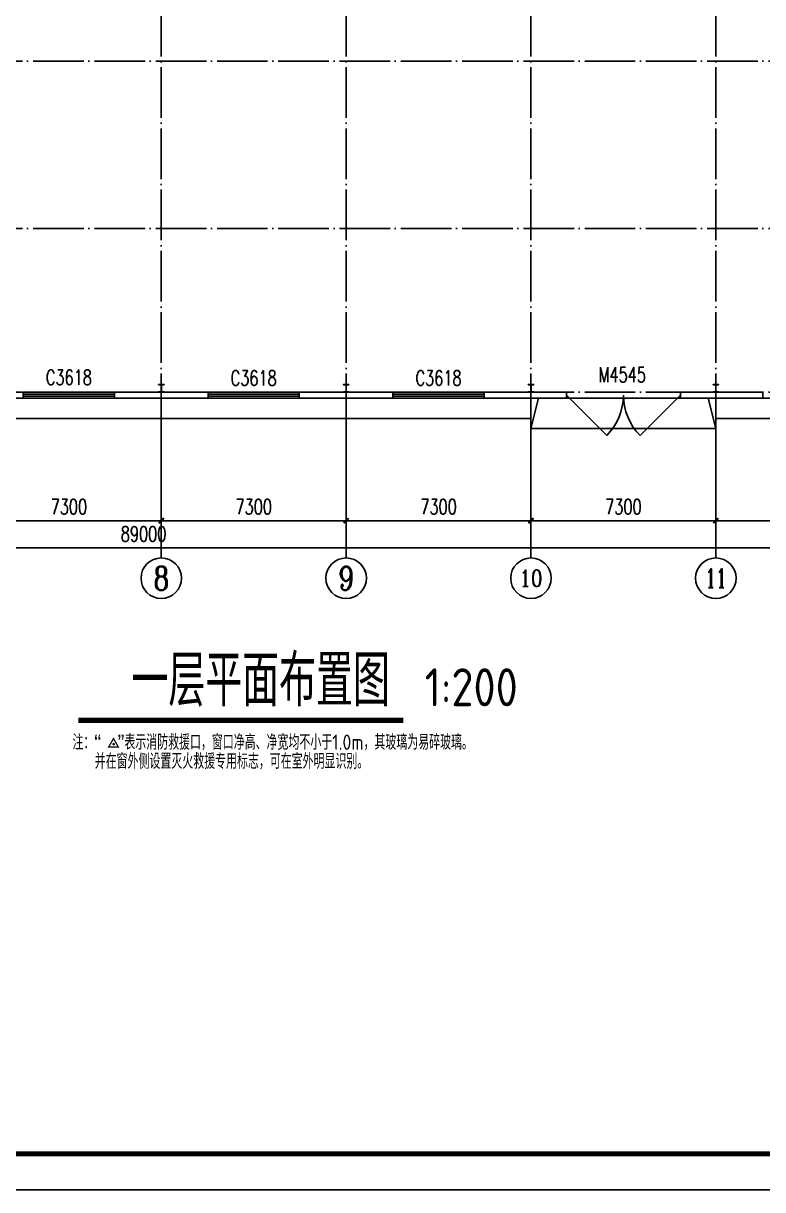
# Model space of a CAD drawing. Extents: x -89996 to 1006241, y -2176 to 440573.
# Drawn here: x 150329 to 179529, y 190896 to 236945 of the extents above; entities that cross this region are included whole.
import ezdxf
from ezdxf.enums import TextEntityAlignment as Align

# ---------------------------------------------------------------- set-up
doc = ezdxf.new("R2010")
doc.units = 0
doc.header["$LTSCALE"] = 1000
doc.header["$MEASUREMENT"] = 0
doc.linetypes.add('DOTE', pattern=[2.42, 2, -0.2, 0.02, -0.2])
for name, color, linetype in [('AXIS', 3, 'Continuous'), ('AXIS_TEXT', 7, 'Continuous'), ('DIM_SYMB', 3, 'Continuous'), ('DOTE', 1, 'DOTE'), ('GROUND', 2, 'Continuous'), ('GZ', 50, 'Continuous'), ('PUB_TEXT', 7, 'Continuous'), ('PUB_TITLE', 4, 'Continuous'), ('REIN', 1, 'Continuous'), ('STAIR', 2, 'Continuous'), ('WALL', 9, 'Continuous'), ('WINDOW', 4, 'Continuous'), ('WINDOW_TEXT', 7, 'Continuous')]:
    doc.layers.add(name, color=color, linetype=linetype)
doc.styles.add('-GBCBIGGBENOR', font='GBENOR.shx', dxfattribs={"bigfont": 'GBCBIG.shx'})
doc.styles.add('_TCH_AXIS', font='COMPLEX', dxfattribs={"bigfont": 'GBCBIG'})
doc.styles.add('_TCH_DIM_T3', font='SIMPLEX', dxfattribs={"width": 0.705882, "bigfont": 'GBCBIG'})
doc.styles.add('_TCH_WINDOW', font='SIMPLEX', dxfattribs={"height": 3.5, "bigfont": 'GBCBIG'})
doc.styles.add('COMPLEX', font='COMPLEX')
doc.styles.get("Standard").update_dxf_attribs({"font": 'gbenor.shx', "bigfont": 'gbcbig.shx'})
doc.dimstyles.new('_TCH_ARCH&&200', dxfattribs={"dimtxt": 595, "dimasz": 200, "dimexe": 500, "dimexo": 600, "dimgap": 252.5, "dimtad": 1, "dimdec": 0, "dimzin": 0, "dimdsep": 46, "dimtxsty": '_TCH_DIM_T3', "dimblk": 'ARCHTICK', "dimcen": 0.09, "dimclrt": 7, "dimazin": 2, "dimtfac": 1, "dimtdec": 0, "dimtix": 1, "dimtmove": 2, "dimatfit": 3, "dimfxl": 0, "dimtolj": 1, "dimtzin": 0, "dimarcsym": 0})
doc.dimstyles.new('TCH-200-1', dxfattribs={"dimtxt": 595, "dimasz": 200, "dimexe": 500, "dimexo": 600, "dimgap": 252.5, "dimtad": 1, "dimdec": 0, "dimzin": 0, "dimdsep": 46, "dimtxsty": '_TCH_DIM_T3', "dimblk": 'ARCHTICK', "dimcen": 0.09, "dimclrd": 3, "dimclre": 3, "dimclrt": 7, "dimazin": 2, "dimtfac": 1, "dimtdec": 0, "dimtix": 1, "dimtmove": 2, "dimatfit": 3, "dimfxl": 0, "dimtolj": 1, "dimtzin": 0, "dimarcsym": 0})

# ---------------------------------------------------------------- blocks, each defined once
blk = doc.blocks.new('_AXISO')
blk.add_circle((0, 0), 0.5)
at = {"layer": 'AXIS_TEXT', "style": 'COMPLEX', "width": 1.041667}
blk.add_attdef('A', text='', height=0.56, dxfattribs=at).set_placement((-0.25, -0.28), (0.25, -0.28), align=Align.FIT)
blk = doc.blocks.new('_ArchTick')
at = {"color": 0, "linetype": 'ByBlock', "const_width": 0.4}
blk.add_lwpolyline([(-0.5, -0.5), (0.5, 0.5)], dxfattribs=at)
blk = doc.blocks.new('*D3011')
at = {"layer": 'AXIS', "color": 0, "lineweight": -2, "transparency": 16777216}
for p, q in [((39140, -627), (39140, -4337)), ((46440, -627), (46440, -4337)), ((39140, -3837), (46440, -3837))]:
    blk.add_line(p, q, dxfattribs=at)
at = {"layer": 'Defpoints', "color": 0, "transparency": 16777216}
for p in [(39140, -27), (46440, -27), (46440, -3837)]:
    blk.add_point(p, dxfattribs=at)
at = {"layer": 'AXIS', "color": 0, "lineweight": -2, "transparency": 16777216, "xscale": 200, "yscale": 200, "zscale": 200, "rotation": 180}
blk.add_blockref('_ArchTick', (39140, -3837), dxfattribs=at)
at = {"layer": 'AXIS', "color": 0, "lineweight": -2, "transparency": 16777216, "xscale": 200, "yscale": 200, "zscale": 200}
blk.add_blockref('_ArchTick', (46440, -3837), dxfattribs=at)
at = {"layer": 'AXIS', "color": 7, "transparency": 16777216, "insert": (42790, -3287), "char_height": 595, "attachment_point": 5, "style": '_TCH_DIM_T3'}
blk.add_mtext('\\A1;7300', dxfattribs=at)
blk = doc.blocks.new('*D3012')
at = {"layer": 'AXIS', "color": 0, "lineweight": -2, "transparency": 16777216}
for p, q in [((46440, -627), (46440, -4337)), ((53740, -627), (53740, -4337)), ((46440, -3837), (53740, -3837))]:
    blk.add_line(p, q, dxfattribs=at)
at = {"layer": 'Defpoints', "color": 0, "transparency": 16777216}
for p in [(46440, -27), (53740, -27), (53740, -3837)]:
    blk.add_point(p, dxfattribs=at)
at = {"layer": 'AXIS', "color": 0, "lineweight": -2, "transparency": 16777216, "xscale": 200, "yscale": 200, "zscale": 200, "rotation": 180}
blk.add_blockref('_ArchTick', (46440, -3837), dxfattribs=at)
at = {"layer": 'AXIS', "color": 0, "lineweight": -2, "transparency": 16777216, "xscale": 200, "yscale": 200, "zscale": 200}
blk.add_blockref('_ArchTick', (53740, -3837), dxfattribs=at)
at = {"layer": 'AXIS', "color": 7, "transparency": 16777216, "insert": (50090, -3287), "char_height": 595, "attachment_point": 5, "style": '_TCH_DIM_T3'}
blk.add_mtext('\\A1;7300', dxfattribs=at)
blk = doc.blocks.new('*D3013')
at = {"layer": 'AXIS', "color": 0, "lineweight": -2, "transparency": 16777216}
for p, q in [((53740, -627), (53740, -4337)), ((61040, -627), (61040, -4337)), ((53740, -3837), (61040, -3837))]:
    blk.add_line(p, q, dxfattribs=at)
at = {"layer": 'Defpoints', "color": 0, "transparency": 16777216}
for p in [(53740, -27), (61040, -27), (61040, -3837)]:
    blk.add_point(p, dxfattribs=at)
at = {"layer": 'AXIS', "color": 0, "lineweight": -2, "transparency": 16777216, "xscale": 200, "yscale": 200, "zscale": 200, "rotation": 180}
blk.add_blockref('_ArchTick', (53740, -3837), dxfattribs=at)
at = {"layer": 'AXIS', "color": 0, "lineweight": -2, "transparency": 16777216, "xscale": 200, "yscale": 200, "zscale": 200}
blk.add_blockref('_ArchTick', (61040, -3837), dxfattribs=at)
at = {"layer": 'AXIS', "color": 7, "transparency": 16777216, "insert": (57390, -3287), "char_height": 595, "attachment_point": 5, "style": '_TCH_DIM_T3'}
blk.add_mtext('\\A1;7300', dxfattribs=at)
blk = doc.blocks.new('*D3014')
at = {"layer": 'AXIS', "color": 0, "lineweight": -2, "transparency": 16777216}
for p, q in [((61040, -627), (61040, -4337)), ((68340, -627), (68340, -4337)), ((61040, -3837), (68340, -3837))]:
    blk.add_line(p, q, dxfattribs=at)
at = {"layer": 'Defpoints', "color": 0, "transparency": 16777216}
for p in [(61040, -27), (68340, -27), (68340, -3837)]:
    blk.add_point(p, dxfattribs=at)
at = {"layer": 'AXIS', "color": 0, "lineweight": -2, "transparency": 16777216, "xscale": 200, "yscale": 200, "zscale": 200, "rotation": 180}
blk.add_blockref('_ArchTick', (61040, -3837), dxfattribs=at)
at = {"layer": 'AXIS', "color": 0, "lineweight": -2, "transparency": 16777216, "xscale": 200, "yscale": 200, "zscale": 200}
blk.add_blockref('_ArchTick', (68340, -3837), dxfattribs=at)
at = {"layer": 'AXIS', "color": 7, "transparency": 16777216, "insert": (64690, -3287), "char_height": 595, "attachment_point": 5, "style": '_TCH_DIM_T3'}
blk.add_mtext('\\A1;7300', dxfattribs=at)
blk = doc.blocks.new('*D3015')
at = {"layer": 'AXIS', "color": 0, "lineweight": -2, "transparency": 16777216}
for p, q in [((68340, -627), (68340, -4337)), ((75640, -627), (75640, -4337)), ((68340, -3837), (75640, -3837))]:
    blk.add_line(p, q, dxfattribs=at)
at = {"layer": 'Defpoints', "color": 0, "transparency": 16777216}
for p in [(68340, -27), (75640, -27), (75640, -3837)]:
    blk.add_point(p, dxfattribs=at)
at = {"layer": 'AXIS', "color": 0, "lineweight": -2, "transparency": 16777216, "xscale": 200, "yscale": 200, "zscale": 200, "rotation": 180}
blk.add_blockref('_ArchTick', (68340, -3837), dxfattribs=at)
at = {"layer": 'AXIS', "color": 0, "lineweight": -2, "transparency": 16777216, "xscale": 200, "yscale": 200, "zscale": 200}
blk.add_blockref('_ArchTick', (75640, -3837), dxfattribs=at)
at = {"layer": 'AXIS', "color": 7, "transparency": 16777216, "insert": (71990, -3287), "char_height": 595, "attachment_point": 5, "style": '_TCH_DIM_T3'}
blk.add_mtext('\\A1;7300', dxfattribs=at)
blk = doc.blocks.new('*D27')
at = {"layer": 'Defpoints', "color": 0, "transparency": 16777216}
for p in [(110579, 222145), (199579, 222145), (199579, 216237)]:
    blk.add_point(p, dxfattribs=at)
at = {"layer": 'WALL', "color": 3, "lineweight": -2, "transparency": 16777216}
for p, q in [((110579, 221545), (110579, 215737)), ((199579, 221545), (199579, 215737)), ((110579, 216237), (199579, 216237))]:
    blk.add_line(p, q, dxfattribs=at)
at = {"layer": 'WALL', "color": 3, "lineweight": -2, "transparency": 16777216, "xscale": 200, "yscale": 200, "zscale": 200, "rotation": 180}
blk.add_blockref('_ArchTick', (110579, 216237), dxfattribs=at)
at = {"layer": 'WALL', "color": 3, "lineweight": -2, "transparency": 16777216, "xscale": 200, "yscale": 200, "zscale": 200}
blk.add_blockref('_ArchTick', (199579, 216237), dxfattribs=at)
at = {"layer": 'WALL', "color": 7, "transparency": 16777216, "insert": (155079, 216787), "char_height": 595, "attachment_point": 5, "style": '_TCH_DIM_T3'}
blk.add_mtext('\\A1;89000', dxfattribs=at)
blk = doc.blocks.new('$DorLib2D$00000116')
at = {"color": 0}
for p, q in [((-0.5, 0), (-0.146, 0.354)), ((0.5, 0), (0.146, 0.354))]:
    blk.add_line(p, q, dxfattribs=at)
for centre, start, end in [((-0.5, 0), 0, 45), ((0.5, 0), 135, 180)]:
    blk.add_arc(centre, 0.5, start, end, dxfattribs=at)
blk = doc.blocks.new('$TCHSYS$WIN2D')
for p, q in [((-0.5, 0.5), (0.5, 0.5)), ((-0.5, 0.5), (-0.5, -0.5)), ((0.5, 0.5), (0.5, -0.5)), ((0.5, 0.167), (-0.5, 0.167)), ((0.5, -0.167), (-0.5, -0.167)), ((-0.5, -0.5), (0.5, -0.5))]:
    blk.add_line(p, q)
blk = doc.blocks.new('A$C3A647AB8')
at = {"layer": 'AXIS'}
for p, q in [((46440, -26.8), (46440, -5307.8)), ((53740, -26.8), (53740, -5307.8)), ((61040, -26.8), (61040, -5307.8)), ((68340, -26.8), (68340, -5307.8))]:
    blk.add_line(p, q, dxfattribs=at)
at = {"layer": 'DOTE'}
for p, q in [((46440, -26.8), (46440, 41826.8)), ((53740, -26.8), (53740, 41826.8)), ((61040, -26.8), (61040, 41826.8)), ((68340, -26.8), (68340, 41826.8)), ((240, 14300), (91240, 14300)), ((240, 7700), (91240, 7700)), ((240, 1240), (91240, 1240))]:
    blk.add_line(p, q, dxfattribs=at)
at = {"layer": 'GZ'}
for points in [[(46550, 1540), (46330, 1540), (46330, 1530), (46433.1, 1530), (46437, 1525), (46437, 1254.6), (46433.1, 1250), (46330, 1250), (46330, 1240), (46550, 1240), (46550, 1250), (46447, 1250), (46443, 1254.5), (46443, 1525), (46447, 1530), (46550, 1530), (46550, 1540)], [(53850, 1540), (53630, 1540), (53630, 1530), (53733.1, 1530), (53737, 1525), (53737, 1254.6), (53733.1, 1250), (53630, 1250), (53630, 1240), (53850, 1240), (53850, 1250), (53747, 1250), (53743, 1254.5), (53743, 1525), (53747, 1530), (53850, 1530), (53850, 1540)], [(61150, 1540), (60930, 1540), (60930, 1530), (61033.1, 1530), (61037, 1525), (61037, 1254.6), (61033.1, 1250), (60930, 1250), (60930, 1240), (61150, 1240), (61150, 1250), (61047, 1250), (61043, 1254.5), (61043, 1525), (61047, 1530), (61150, 1530), (61150, 1540)], [(68450, 1540), (68230, 1540), (68230, 1530), (68333.1, 1530), (68337, 1525), (68337, 1254.6), (68333.1, 1250), (68230, 1250), (68230, 1240), (68450, 1240), (68450, 1250), (68347, 1250), (68343, 1254.5), (68343, 1525), (68347, 1530), (68450, 1530), (68450, 1540)]]:
    blk.add_lwpolyline(points, close=True, dxfattribs=at)
at = {"layer": 'AXIS'}
ref = blk.add_blockref('_AXISO', (46440, -6107.8), dxfattribs=dict(at, xscale=1600, yscale=1600, zscale=1600))
ref.add_attrib('A', '8', dxfattribs={"layer": 'AXIS_TEXT', "height": 931.9, "style": '_TCH_AXIS'}).set_placement((46129.4, -6573.7), (46750.6, -6573.7), align=Align.FIT)
ref = blk.add_blockref('_AXISO', (53740, -6107.8), dxfattribs=dict(at, xscale=1600, yscale=1600, zscale=1600))
ref.add_attrib('A', '9', dxfattribs={"layer": 'AXIS_TEXT', "height": 931.9, "style": '_TCH_AXIS'}).set_placement((53429.4, -6573.7), (54050.6, -6573.7), align=Align.FIT)
ref = blk.add_blockref('_AXISO', (61040, -6107.8), dxfattribs=dict(at, xscale=1600, yscale=1600, zscale=1600))
ref.add_attrib('A', '10', dxfattribs={"layer": 'AXIS_TEXT', "height": 656.89, "style": '_TCH_AXIS'}).set_placement((60586.4, -6436.2), (61493.6, -6436.2), align=Align.FIT)
ref = blk.add_blockref('_AXISO', (68340, -6107.8), dxfattribs=dict(at, xscale=1600, yscale=1600, zscale=1600))
ref.add_attrib('A', '11', dxfattribs={"layer": 'AXIS_TEXT', "height": 737.53, "style": '_TCH_AXIS'}).set_placement((67918.6, -6476.6), (68761.4, -6476.6), align=Align.FIT)
for p1, p2, picture, middle in [((39140, -26.8), (46440, -26.8), '*D3011', (42790, -3286.6)), ((46440, -26.8), (53740, -26.8), '*D3012', (50090, -3286.6)), ((53740, -26.8), (61040, -26.8), '*D3013', (57390, -3286.6)), ((61040, -26.8), (68340, -26.8), '*D3014', (64690, -3286.6)), ((68340, -26.8), (75640, -26.8), '*D3015', (71990, -3286.6))]:
    dim = blk.add_aligned_dim(p1=p1, p2=p2, distance=-3809.8, dimstyle='_TCH_ARCH&&200', dxfattribs=at)
    dim.commit()
    dim.dimension.update_dxf_attribs({"geometry": picture, "text_midpoint": middle})

msp = doc.modelspace()

# ---------------------------------------------------------------- linework, layer by layer
at = {"layer": 'DIM_SYMB', "const_width": 210}
msp.add_lwpolyline([(152498.35, 209427.28), (165339.62, 209427.28)], dxfattribs=at)
at = {"layer": 'GROUND'}
for p, q in [((148479.04, 222145.09), (170379.04, 222145.09)), ((177679.04, 222145.09), (199579.04, 222145.09)), ((148479.04, 221345.09), (170379.04, 221345.09)), ((177679.04, 221345.09), (200379.04, 221345.09))]:
    msp.add_line(p, q, dxfattribs=at)
at = {"layer": 'PUB_TITLE'}
msp.add_lwpolyline([(90043.05, 190896.12), (238643.05, 190896.12), (238643.05, 274896.12), (90043.05, 274896.12)], close=True, dxfattribs=at)
at = {"layer": 'PUB_TITLE', "const_width": 200}
msp.add_lwpolyline([(93578.4, 192310.26), (93578.4, 273481.97), (237228.91, 273481.97), (237228.91, 192310.26)], close=True, dxfattribs=at)
at = {"layer": 'REIN', "const_width": 50, "elevation": -669.48}
msp.add_lwpolyline([(153890.94, 208706.53), (153699.2, 208374.42), (154082.68, 208374.42)], close=True, dxfattribs=at)
msp.add_lwpolyline([(153872.22, 208486.21, 1), (153922.22, 208486.21, 1)], format="xyb", close=True, dxfattribs=at)
at = {"layer": 'STAIR'}
for p, q in [((170379.04, 220945.09), (170379.04, 222145.09)), ((170379.04, 222145.09), (177679.04, 222145.09)), ((170679.04, 222145.09), (170379.04, 220945.09)), ((177379.04, 222145.09), (177679.04, 220945.09)), ((177679.04, 220945.09), (177679.04, 222145.09)), ((170379.04, 220945.09), (177679.04, 220945.09))]:
    msp.add_line(p, q, dxfattribs=at)
at = {"layer": 'WALL'}
for p, q in [((157629.04, 222385.09), (153929.04, 222385.09)), ((153929.04, 222385.09), (153929.04, 222145.09)), ((153929.04, 222145.09), (157629.04, 222145.09)), ((157629.04, 222145.09), (157629.04, 222385.09)), ((164929.04, 222385.09), (161229.04, 222385.09)), ((161229.04, 222385.09), (161229.04, 222145.09)), ((161229.04, 222145.09), (164929.04, 222145.09)), ((164929.04, 222145.09), (164929.04, 222385.09)), ((171779.04, 222385.09), (168529.04, 222385.09)), ((168529.04, 222385.09), (168529.04, 222145.09)), ((168529.04, 222145.09), (171779.04, 222145.09)), ((171779.04, 222145.09), (171779.04, 222385.09)), ((179529.04, 222385.09), (176279.04, 222385.09)), ((176279.04, 222385.09), (176279.04, 222145.09)), ((176279.04, 222145.09), (179529.04, 222145.09)), ((179529.04, 222145.09), (179529.04, 222385.09))]:
    msp.add_line(p, q, dxfattribs=at)

# ---------------------------------------------------------------- block references
msp.add_blockref('A$C3A647AB8', (109339.05, 221145.09), dxfattribs=at)
at = {"layer": 'WINDOW'}
ref = msp.add_blockref('$DorLib2D$00000116', (174029.04, 222265.09), dxfattribs=dict(at, xscale=4500, yscale=4500, zscale=4500, rotation=179.999999999999))
ref.add_attrib('A', 'M4545', (173049.04, 222775.09), dxfattribs={"layer": 'WINDOW_TEXT', "height": 595, "rotation": 360, "style": '_TCH_WINDOW', "width": 0.705882})
ref = msp.add_blockref('$TCHSYS$WIN2D', (152129.04, 222265.09), dxfattribs=dict(at, xscale=-3600, yscale=-240, zscale=-3600, rotation=179.999999999999))
ref.add_attrib('A', 'C3618', (151219.04, 222667.34), dxfattribs={"layer": 'WINDOW_TEXT', "height": 595, "rotation": 360, "style": '_TCH_WINDOW', "width": 0.705882})
ref = msp.add_blockref('$TCHSYS$WIN2D', (159429.04, 222265.09), dxfattribs=dict(at, xscale=-3600, yscale=-240, zscale=-3600, rotation=179.999999999999))
ref.add_attrib('A', 'C3618', (158519.04, 222640.77), dxfattribs={"layer": 'WINDOW_TEXT', "height": 595, "rotation": 360, "style": '_TCH_WINDOW', "width": 0.705882})
ref = msp.add_blockref('$TCHSYS$WIN2D', (166729.04, 222265.09), dxfattribs=dict(at, xscale=-3600, yscale=-240, zscale=-3600, rotation=179.999999999999))
ref.add_attrib('A', 'C3618', (165819.04, 222640.77), dxfattribs={"layer": 'WINDOW_TEXT', "height": 595, "rotation": 360, "style": '_TCH_WINDOW', "width": 0.705882})

# ---------------------------------------------------------------- texts
at = {"layer": 'PUB_TEXT'}
for s, height, p in [('一层平面布置图', 2025.532, (154598.35, 209981.32)), ('1:200', 1500, (166179.62, 209981.32))]:
    msp.add_text(s, height=height, dxfattribs=at).set_placement(p)
at = {"layer": 'PUB_TEXT', "style": '-GBCBIGGBENOR'}
for s, p in [('注：“  ”表示消防救援口，窗口净高、净宽均不小于1.0m，其玻璃为易碎玻璃。', (152270.42, 208263, -334.74)), ('并在窗外侧设置灭火救援专用标志，可在室外明显识别。', (153151.18, 207509.07, -1004.21))]:
    msp.add_text(s, height=600, dxfattribs=at).set_placement(p)

# ---------------------------------------------------------------- dimensions: what is measured, and where the dimension line sits
at = {"layer": 'WALL'}
dim = msp.add_linear_dim(base=(199579.04, 216236.55), p1=(110579.04, 222145.09), p2=(199579.04, 222145.09), dimstyle='TCH-200-1', dxfattribs=at)
dim.commit()
dim.dimension.update_dxf_attribs({"geometry": '*D27', "text_midpoint": (155079.04, 216786.55)})

doc.saveas('drawing.dxf')
